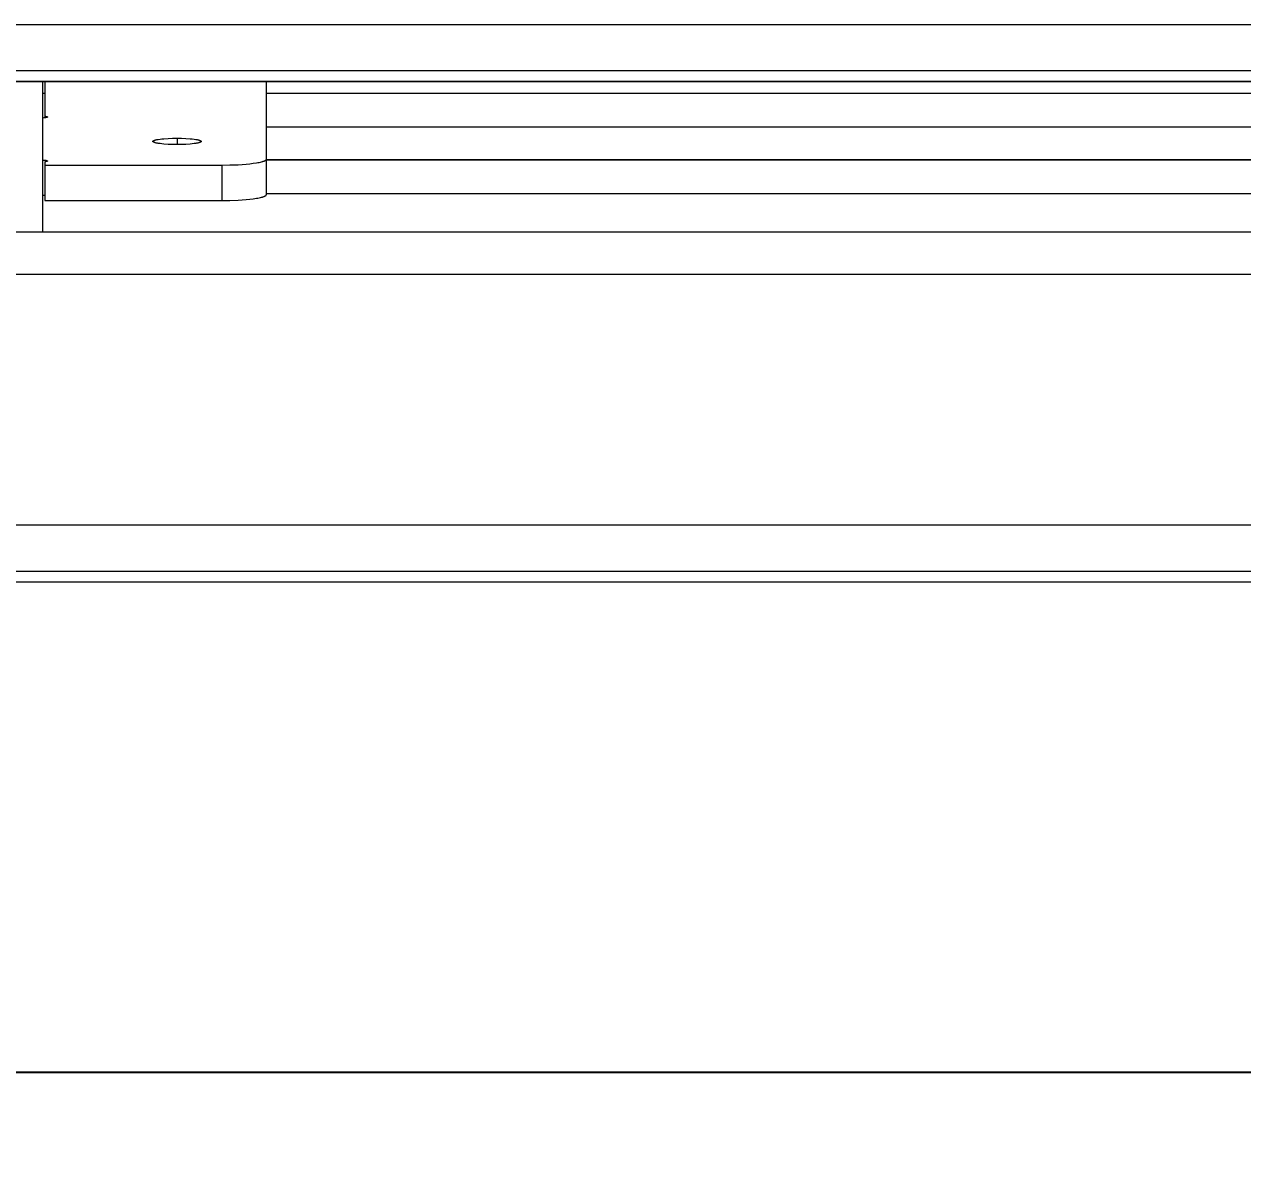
# Model space of a CAD drawing. Header units: millimetres. Extents: x -30 to 4992, y -440 to 3111.
# Drawn here: x 210.9 to 347.2, y 834.1 to 961.3 of the extents above; entities that cross this region are included whole.
import ezdxf

# ---------------------------------------------------------------- set-up
doc = ezdxf.new("R2010")
doc.units = ezdxf.units.MM
doc.layers.add('ZANO_R', color=7, linetype='Continuous', lineweight=0)
doc.layers.add('ZANO_W', color=1, linetype='Continuous', lineweight=0)
doc.styles.add('Arial', font='arial.ttf')
doc.styles.get("Standard").update_dxf_attribs({"font": 'ARIALUNI.TTF'})
doc.dimstyles.new('pl i ang', dxfattribs={"dimtxt": 50, "dimasz": 50, "dimexe": 1.25, "dimexo": 0.625, "dimgap": 10, "dimtad": 1, "dimtoh": 1, "dimtxsty": 'Standard', "dimcen": 2.5, "dimclrd": 1, "dimclre": 1, "dimclrt": 1, "dimadec": 0, "dimazin": 0, "dimtfac": 1, "dimtmove": 0, "dimatfit": 3, "dimfxl": 1, "dimarcsym": 1})

# ---------------------------------------------------------------- blocks, each defined once
blk = doc.blocks.new('*D388')
at = {"layer": 'ZANO_W', "color": 1, "lineweight": -2}
for p, q in [((143.02, 895.1), (143.02, 834.11)), ((1943.02, 895.09), (1943.02, 834.11)), ((183.02, 844.11), (1903.02, 844.11))]:
    blk.add_line(p, q, dxfattribs=at)
at = {"layer": 'ZANO_W', "color": 1}
for points in [[(183.02, 850.77), (183.02, 837.44), (143.02, 844.11)], [(1903.02, 837.44), (1903.02, 850.77), (1943.02, 844.11)]]:
    blk.add_solid(points, dxfattribs=at)
at = {"layer": 'ZANO_W', "color": 1, "insert": (1043.02, 874.53), "char_height": 40, "attachment_point": 5, "style": 'Arial'}
blk.add_mtext('1800', dxfattribs=at)

msp = doc.modelspace()

# ---------------------------------------------------------------- linework, layer by layer
at = {"layer": 'ZANO_R'}
for p, q in [((148.02, 961.25), (1938.02, 961.25)), ((1938.02, 956.05), (148.02, 956.05)), ((148.02, 954.87), (1938.02, 954.87)), ((1938.02, 954.86), (148.02, 954.86)), ((213.02, 938.06), (213.02, 954.87)), ((213.22, 954.87), (213.22, 950.99)), ((238.02, 946.19), (238.02, 954.87)), ((213.02, 953.57), (213.22, 953.57)), ((213.22, 953.53), (213.02, 953.53)), ((238.02, 953.57), (1013.02, 953.57)), ((1013.02, 953.53), (238.02, 953.53)), ((213.12, 950.79), (213.02, 950.78)), ((213.22, 950.81), (213.12, 950.79)), ((213.22, 950.99), (213.28, 950.98)), ((213.22, 950.99), (213.22, 950.81)), ((213.27, 950.81), (213.22, 950.81)), ((213.33, 950.82), (213.27, 950.81)), ((213.28, 950.98), (213.33, 950.98)), ((213.33, 950.98), (213.35, 950.97)), ((213.35, 950.83), (213.33, 950.82)), ((213.35, 950.97), (213.38, 950.97)), ((213.37, 950.83), (213.35, 950.83)), ((213.4, 950.84), (213.37, 950.83)), ((213.38, 950.97), (213.4, 950.96)), ((213.4, 950.96), (213.42, 950.95)), ((213.42, 950.84), (213.4, 950.84)), ((213.42, 950.95), (213.43, 950.95)), ((213.43, 950.85), (213.42, 950.84)), ((213.43, 950.95), (213.44, 950.95)), ((213.44, 950.85), (213.43, 950.85)), ((213.43, 950.85), (213.43, 950.85)), ((213.44, 950.95), (213.45, 950.95)), ((213.45, 950.86), (213.44, 950.85)), ((213.45, 950.95), (213.45, 950.94)), ((213.45, 950.94), (213.46, 950.94)), ((213.46, 950.86), (213.45, 950.86)), ((213.46, 950.94), (213.47, 950.94)), ((213.47, 950.86), (213.46, 950.86)), ((213.47, 950.94), (213.47, 950.94)), ((213.47, 950.94), (213.47, 950.93)), ((213.47, 950.93), (213.48, 950.93)), ((213.48, 950.87), (213.47, 950.86)), ((213.47, 950.86), (213.47, 950.86)), ((213.48, 950.93), (213.48, 950.93)), ((213.48, 950.93), (213.48, 950.93)), ((213.48, 950.93), (213.49, 950.93)), ((213.49, 950.87), (213.48, 950.87)), ((213.48, 950.87), (213.48, 950.87)), ((213.48, 950.87), (213.48, 950.87)), ((213.48, 950.87), (213.48, 950.87)), ((213.49, 950.93), (213.49, 950.93)), ((213.49, 950.93), (213.49, 950.92)), ((213.49, 950.92), (213.49, 950.92)), ((213.49, 950.92), (213.49, 950.92)), ((213.49, 950.92), (213.5, 950.92)), ((213.5, 950.88), (213.49, 950.88)), ((213.49, 950.88), (213.49, 950.88)), ((213.49, 950.88), (213.49, 950.87)), ((213.49, 950.87), (213.49, 950.87)), ((213.49, 950.87), (213.49, 950.87)), ((213.5, 950.92), (213.5, 950.92)), ((213.5, 950.92), (213.5, 950.92)), ((213.5, 950.92), (213.5, 950.92)), ((213.5, 950.92), (213.5, 950.92)), ((213.5, 950.92), (213.5, 950.92)), ((213.5, 950.92), (213.5, 950.92)), ((213.5, 950.92), (213.5, 950.92)), ((213.5, 950.92), (213.5, 950.91)), ((213.5, 950.91), (213.5, 950.91)), ((213.5, 950.91), (213.5, 950.91)), ((213.5, 950.91), (213.5, 950.91)), ((213.5, 950.91), (213.5, 950.91)), ((213.5, 950.91), (213.51, 950.91)), ((213.51, 950.89), (213.5, 950.89)), ((213.5, 950.89), (213.5, 950.89)), ((213.5, 950.89), (213.5, 950.89)), ((213.5, 950.89), (213.5, 950.89)), ((213.5, 950.89), (213.5, 950.88)), ((213.5, 950.88), (213.5, 950.88)), ((213.5, 950.88), (213.5, 950.88)), ((213.5, 950.88), (213.5, 950.88)), ((213.5, 950.88), (213.5, 950.88)), ((213.5, 950.88), (213.5, 950.88)), ((213.5, 950.88), (213.5, 950.88)), ((213.5, 950.88), (213.5, 950.88)), ((213.5, 950.88), (213.5, 950.88)), ((213.51, 950.91), (213.51, 950.91)), ((213.51, 950.91), (213.51, 950.91)), ((213.51, 950.91), (213.51, 950.91)), ((213.51, 950.91), (213.51, 950.91)), ((213.51, 950.91), (213.51, 950.91)), ((213.51, 950.91), (213.51, 950.91)), ((213.51, 950.91), (213.51, 950.9)), ((213.51, 950.9), (213.51, 950.9)), ((213.51, 950.9), (213.51, 950.9)), ((213.51, 950.9), (213.51, 950.9)), ((213.51, 950.9), (213.51, 950.9)), ((213.51, 950.9), (213.51, 950.9)), ((213.51, 950.9), (213.51, 950.9)), ((213.51, 950.9), (213.51, 950.9)), ((213.51, 950.9), (213.51, 950.9)), ((213.51, 950.9), (213.51, 950.9)), ((213.51, 950.9), (213.51, 950.9)), ((213.51, 950.9), (213.51, 950.9)), ((213.51, 950.9), (213.51, 950.89)), ((213.51, 950.89), (213.51, 950.89)), ((213.51, 950.89), (213.51, 950.89)), ((213.51, 950.89), (213.51, 950.89)), ((213.51, 950.89), (213.51, 950.89)), ((213.51, 950.89), (213.51, 950.89)), ((213.51, 950.89), (213.51, 950.89)), ((213.51, 950.89), (213.51, 950.89)), ((213.51, 950.89), (213.51, 950.89)), ((238.02, 949.81), (1013.02, 949.81)), ((225.32, 948.19), (225.32, 948.2)), ((225.32, 948.2), (225.32, 948.2)), ((225.32, 948.2), (225.32, 948.2)), ((225.32, 948.2), (225.33, 948.2)), ((225.32, 948.18), (225.32, 948.19)), ((225.32, 948.19), (225.32, 948.19)), ((225.32, 948.19), (225.32, 948.19)), ((225.32, 948.19), (225.32, 948.19)), ((225.32, 948.19), (225.32, 948.19)), ((225.32, 948.17), (225.32, 948.18)), ((225.32, 948.18), (225.32, 948.18)), ((225.32, 948.18), (225.32, 948.18)), ((225.32, 948.18), (225.32, 948.18)), ((225.32, 948.18), (225.32, 948.18)), ((225.32, 948.16), (225.32, 948.17)), ((225.32, 948.17), (225.32, 948.17)), ((225.32, 948.17), (225.32, 948.17)), ((225.32, 948.17), (225.32, 948.17)), ((225.32, 948.17), (225.32, 948.17)), ((225.32, 948.15), (225.32, 948.16)), ((225.32, 948.16), (225.32, 948.16)), ((225.32, 948.16), (225.32, 948.16)), ((225.32, 948.16), (225.32, 948.16)), ((225.32, 948.16), (225.32, 948.16)), ((225.32, 948.14), (225.32, 948.15)), ((225.32, 948.15), (225.32, 948.15)), ((225.32, 948.15), (225.32, 948.15)), ((225.32, 948.15), (225.32, 948.15)), ((225.32, 948.15), (225.32, 948.15)), ((225.33, 948.14), (225.32, 948.14)), ((225.33, 948.21), (225.34, 948.22)), ((225.33, 948.2), (225.33, 948.21)), ((225.33, 948.21), (225.33, 948.21)), ((225.33, 948.21), (225.33, 948.21)), ((225.33, 948.21), (225.33, 948.21)), ((225.33, 948.21), (225.33, 948.21)), ((225.33, 948.2), (225.33, 948.2)), ((225.33, 948.13), (225.33, 948.14)), ((225.33, 948.14), (225.33, 948.14)), ((225.33, 948.14), (225.33, 948.14)), ((225.33, 948.14), (225.33, 948.14)), ((225.34, 948.13), (225.33, 948.13)), ((225.33, 948.13), (225.33, 948.13)), ((225.33, 948.13), (225.33, 948.13)), ((225.34, 948.22), (225.35, 948.23)), ((225.34, 948.22), (225.34, 948.22)), ((225.34, 948.22), (225.34, 948.22)), ((225.34, 948.22), (225.34, 948.22)), ((225.34, 948.12), (225.34, 948.13)), ((225.34, 948.13), (225.34, 948.13)), ((225.35, 948.12), (225.34, 948.12)), ((225.34, 948.12), (225.34, 948.12)), ((225.35, 948.23), (225.35, 948.23)), ((225.35, 948.23), (225.35, 948.23)), ((225.35, 948.23), (225.35, 948.23)), ((225.35, 948.23), (225.36, 948.23)), ((225.35, 948.11), (225.35, 948.12)), ((225.35, 948.12), (225.35, 948.12)), ((225.35, 948.12), (225.35, 948.12)), ((225.36, 948.11), (225.35, 948.11)), ((225.36, 948.23), (225.36, 948.24)), ((225.36, 948.24), (225.37, 948.24)), ((225.37, 948.1), (225.36, 948.11)), ((225.36, 948.11), (225.36, 948.11)), ((225.37, 948.24), (225.37, 948.25)), ((225.37, 948.25), (225.38, 948.25)), ((225.38, 948.09), (225.37, 948.1)), ((225.37, 948.1), (225.37, 948.1)), ((225.38, 948.25), (225.39, 948.25)), ((225.39, 948.09), (225.38, 948.09)), ((225.39, 948.25), (225.39, 948.26)), ((225.39, 948.26), (225.4, 948.26)), ((225.4, 948.08), (225.39, 948.09)), ((225.39, 948.09), (225.39, 948.09)), ((225.4, 948.26), (225.41, 948.27)), ((225.41, 948.08), (225.4, 948.08)), ((225.41, 948.27), (225.42, 948.27)), ((225.42, 948.07), (225.41, 948.08)), ((225.42, 948.27), (225.44, 948.28)), ((225.44, 948.07), (225.42, 948.07)), ((225.44, 948.28), (225.46, 948.29)), ((225.46, 948.06), (225.44, 948.07)), ((225.46, 948.29), (225.48, 948.3)), ((225.48, 948.05), (225.46, 948.06)), ((225.48, 948.3), (225.51, 948.3)), ((225.51, 948.04), (225.48, 948.05)), ((225.51, 948.3), (225.53, 948.31)), ((225.53, 948.03), (225.51, 948.04)), ((225.53, 948.31), (225.56, 948.32)), ((225.56, 948.02), (225.53, 948.03)), ((225.56, 948.32), (225.62, 948.34)), ((225.62, 948.01), (225.56, 948.02)), ((225.62, 948.34), (225.68, 948.35)), ((225.68, 947.99), (225.62, 948.01)), ((225.68, 948.35), (225.76, 948.37)), ((225.76, 947.98), (225.68, 947.99)), ((225.76, 948.37), (225.83, 948.38)), ((225.83, 947.96), (225.76, 947.98)), ((225.83, 948.38), (225.92, 948.4)), ((225.92, 947.95), (225.83, 947.96)), ((225.92, 948.4), (226.11, 948.43)), ((226.11, 947.92), (225.92, 947.95)), ((226.11, 948.43), (226.31, 948.45)), ((226.31, 947.89), (226.11, 947.92)), ((226.31, 948.45), (226.54, 948.47)), ((226.54, 947.87), (226.31, 947.89)), ((226.54, 948.47), (227.02, 948.51)), ((227.02, 947.84), (226.54, 947.87)), ((227.02, 948.51), (227.52, 948.53)), ((227.52, 947.82), (227.02, 947.84)), ((227.52, 948.53), (228.02, 948.53)), ((228.02, 947.81), (227.52, 947.82)), ((228.02, 948.53), (228.02, 947.81)), ((228.02, 948.53), (228.51, 948.53)), ((228.51, 947.82), (228.02, 947.81)), ((228.51, 948.53), (229.01, 948.51)), ((229.01, 947.84), (228.51, 947.82)), ((229.01, 948.51), (229.49, 948.47)), ((229.49, 947.87), (229.01, 947.84)), ((229.49, 948.47), (229.72, 948.45)), ((229.72, 947.89), (229.49, 947.87)), ((229.72, 948.45), (229.93, 948.43)), ((229.93, 947.92), (229.72, 947.89)), ((229.93, 948.43), (230.11, 948.4)), ((230.11, 947.95), (229.93, 947.92)), ((230.11, 948.4), (230.2, 948.38)), ((230.2, 947.96), (230.11, 947.95)), ((230.2, 948.38), (230.28, 948.37)), ((230.28, 947.98), (230.2, 947.96)), ((230.28, 948.37), (230.35, 948.35)), ((230.35, 947.99), (230.28, 947.98)), ((230.35, 948.35), (230.41, 948.34)), ((230.41, 948.01), (230.35, 947.99)), ((230.41, 948.34), (230.47, 948.32)), ((230.47, 948.02), (230.41, 948.01)), ((230.47, 948.32), (230.5, 948.31)), ((230.5, 948.03), (230.47, 948.02)), ((230.5, 948.31), (230.53, 948.3)), ((230.53, 948.04), (230.5, 948.03)), ((230.53, 948.3), (230.55, 948.3)), ((230.55, 948.05), (230.53, 948.04)), ((230.55, 948.3), (230.57, 948.29)), ((230.57, 948.06), (230.55, 948.05)), ((230.57, 948.29), (230.59, 948.28)), ((230.59, 948.07), (230.57, 948.06)), ((230.59, 948.28), (230.61, 948.27)), ((230.61, 948.07), (230.59, 948.07)), ((230.61, 948.27), (230.62, 948.27)), ((230.62, 948.08), (230.61, 948.07)), ((230.62, 948.27), (230.63, 948.26)), ((230.63, 948.08), (230.62, 948.08)), ((230.63, 948.26), (230.64, 948.26)), ((230.64, 948.09), (230.63, 948.08)), ((230.64, 948.26), (230.64, 948.25)), ((230.64, 948.25), (230.65, 948.25)), ((230.65, 948.09), (230.64, 948.09)), ((230.64, 948.09), (230.64, 948.09)), ((230.65, 948.25), (230.66, 948.25)), ((230.66, 948.1), (230.65, 948.09)), ((230.66, 948.25), (230.66, 948.24)), ((230.66, 948.24), (230.67, 948.24)), ((230.67, 948.11), (230.66, 948.1)), ((230.66, 948.1), (230.66, 948.1)), ((230.67, 948.24), (230.68, 948.23)), ((230.68, 948.11), (230.67, 948.11)), ((230.68, 948.23), (230.68, 948.23)), ((230.68, 948.23), (230.68, 948.23)), ((230.68, 948.23), (230.68, 948.23)), ((230.68, 948.23), (230.69, 948.23)), ((230.69, 948.12), (230.68, 948.12)), ((230.68, 948.12), (230.68, 948.12)), ((230.68, 948.12), (230.68, 948.11)), ((230.68, 948.11), (230.68, 948.11)), ((230.69, 948.23), (230.69, 948.22)), ((230.69, 948.22), (230.69, 948.22)), ((230.69, 948.22), (230.69, 948.22)), ((230.69, 948.22), (230.69, 948.22)), ((230.69, 948.22), (230.7, 948.21)), ((230.7, 948.13), (230.69, 948.13)), ((230.69, 948.13), (230.69, 948.13)), ((230.69, 948.13), (230.69, 948.12)), ((230.69, 948.12), (230.69, 948.12)), ((230.69, 948.12), (230.69, 948.12)), ((230.7, 948.21), (230.7, 948.21)), ((230.7, 948.21), (230.7, 948.21)), ((230.7, 948.21), (230.7, 948.21)), ((230.7, 948.21), (230.7, 948.21)), ((230.7, 948.21), (230.7, 948.2)), ((230.7, 948.2), (230.71, 948.2)), ((230.71, 948.14), (230.7, 948.14)), ((230.7, 948.14), (230.7, 948.14)), ((230.7, 948.14), (230.7, 948.14)), ((230.7, 948.14), (230.7, 948.13)), ((230.7, 948.13), (230.7, 948.13)), ((230.7, 948.13), (230.7, 948.13)), ((230.71, 948.2), (230.71, 948.2)), ((230.71, 948.2), (230.71, 948.2)), ((230.71, 948.2), (230.71, 948.2)), ((230.71, 948.2), (230.71, 948.19)), ((230.71, 948.19), (230.71, 948.19)), ((230.71, 948.19), (230.71, 948.19)), ((230.71, 948.19), (230.71, 948.19)), ((230.71, 948.19), (230.71, 948.19)), ((230.71, 948.19), (230.71, 948.18)), ((230.71, 948.18), (230.71, 948.18)), ((230.71, 948.18), (230.72, 948.18)), ((230.72, 948.16), (230.71, 948.16)), ((230.71, 948.16), (230.71, 948.16)), ((230.71, 948.16), (230.71, 948.16)), ((230.71, 948.16), (230.71, 948.16)), ((230.71, 948.16), (230.71, 948.15)), ((230.71, 948.15), (230.71, 948.15)), ((230.71, 948.15), (230.71, 948.15)), ((230.71, 948.15), (230.71, 948.15)), ((230.71, 948.15), (230.71, 948.15)), ((230.71, 948.15), (230.71, 948.14)), ((230.71, 948.14), (230.71, 948.14)), ((230.72, 948.18), (230.72, 948.18)), ((230.72, 948.18), (230.72, 948.18)), ((230.72, 948.18), (230.72, 948.17)), ((230.72, 948.17), (230.72, 948.17)), ((230.72, 948.17), (230.72, 948.17)), ((230.72, 948.17), (230.72, 948.17)), ((230.72, 948.17), (230.72, 948.17)), ((230.72, 948.17), (230.72, 948.16)), ((213.02, 946.09), (213.15, 946.08)), ((213.15, 946.08), (213.21, 946.07)), ((213.21, 946.07), (213.27, 946.06)), ((213.26, 945.89), (213.22, 945.88)), ((213.22, 945.88), (213.22, 945.53)), ((213.31, 945.9), (213.26, 945.89)), ((213.27, 946.06), (213.32, 946.06)), ((213.35, 945.91), (213.31, 945.9)), ((213.32, 946.06), (213.36, 946.05)), ((213.37, 945.91), (213.35, 945.91)), ((213.36, 946.05), (213.38, 946.04)), ((213.39, 945.91), (213.37, 945.91)), ((213.38, 946.04), (213.4, 946.04)), ((213.4, 945.92), (213.39, 945.91)), ((213.4, 946.04), (213.42, 946.03)), ((213.42, 945.92), (213.4, 945.92)), ((213.42, 946.03), (213.43, 946.03)), ((213.44, 945.93), (213.42, 945.92)), ((213.43, 946.03), (213.45, 946.02)), ((213.45, 945.93), (213.44, 945.93)), ((213.45, 946.02), (213.45, 946.02)), ((213.45, 946.02), (213.46, 946.02)), ((213.46, 945.93), (213.45, 945.93)), ((213.46, 946.02), (213.46, 946.02)), ((213.46, 946.02), (213.47, 946.01)), ((213.47, 945.94), (213.46, 945.94)), ((213.46, 945.94), (213.46, 945.93)), ((213.47, 946.01), (213.47, 946.01)), ((213.47, 946.01), (213.48, 946.01)), ((213.48, 945.94), (213.47, 945.94)), ((213.47, 945.94), (213.47, 945.94)), ((213.48, 946.01), (213.48, 946.01)), ((213.48, 946.01), (213.48, 946.01)), ((213.48, 946.01), (213.49, 946.01)), ((213.49, 945.95), (213.48, 945.95)), ((213.48, 945.95), (213.48, 945.95)), ((213.48, 945.95), (213.48, 945.94)), ((213.49, 946.01), (213.49, 946)), ((213.49, 946), (213.49, 946)), ((213.49, 946), (213.49, 946)), ((213.49, 946), (213.49, 946)), ((213.49, 946), (213.49, 946)), ((213.49, 946), (213.5, 946)), ((213.5, 945.96), (213.49, 945.95)), ((213.49, 945.95), (213.49, 945.95)), ((213.49, 945.95), (213.49, 945.95)), ((213.49, 945.95), (213.49, 945.95)), ((213.49, 945.95), (213.49, 945.95)), ((213.49, 945.95), (213.49, 945.95)), ((213.5, 946), (213.5, 946)), ((213.5, 946), (213.5, 946)), ((213.5, 946), (213.5, 945.99)), ((213.5, 945.99), (213.5, 945.99)), ((213.5, 945.99), (213.5, 945.99)), ((213.5, 945.99), (213.5, 945.99)), ((213.5, 945.99), (213.5, 945.99)), ((213.5, 945.99), (213.5, 945.99)), ((213.5, 945.99), (213.5, 945.99)), ((213.5, 945.99), (213.5, 945.99)), ((213.5, 945.99), (213.5, 945.99)), ((213.5, 945.99), (213.5, 945.99)), ((213.5, 945.99), (213.51, 945.99)), ((213.51, 945.97), (213.5, 945.97)), ((213.5, 945.97), (213.5, 945.96)), ((213.5, 945.96), (213.5, 945.96)), ((213.5, 945.96), (213.5, 945.96)), ((213.5, 945.96), (213.5, 945.96)), ((213.5, 945.96), (213.5, 945.96)), ((213.5, 945.96), (213.5, 945.96)), ((213.5, 945.96), (213.5, 945.96)), ((213.5, 945.96), (213.5, 945.96)), ((213.5, 945.96), (213.5, 945.96)), ((213.5, 945.96), (213.5, 945.96)), ((213.5, 945.96), (213.5, 945.96)), ((213.5, 945.96), (213.5, 945.96)), ((213.5, 945.96), (213.5, 945.96)), ((213.51, 945.99), (213.51, 945.99)), ((213.51, 945.99), (213.51, 945.99)), ((213.51, 945.99), (213.51, 945.99)), ((213.51, 945.99), (213.51, 945.99)), ((213.51, 945.99), (213.51, 945.99)), ((213.51, 945.99), (213.51, 945.98)), ((213.51, 945.98), (213.51, 945.98)), ((213.51, 945.98), (213.51, 945.98)), ((213.51, 945.98), (213.51, 945.98)), ((213.51, 945.98), (213.51, 945.98)), ((213.51, 945.98), (213.51, 945.98)), ((213.51, 945.98), (213.51, 945.98)), ((213.51, 945.98), (213.51, 945.98)), ((213.51, 945.98), (213.51, 945.98)), ((213.51, 945.98), (213.51, 945.98)), ((213.51, 945.98), (213.51, 945.98)), ((213.51, 945.98), (213.51, 945.98)), ((213.51, 945.98), (213.51, 945.98)), ((213.51, 945.98), (213.51, 945.98)), ((213.51, 945.98), (213.51, 945.98)), ((213.51, 945.98), (213.51, 945.98)), ((213.51, 945.98), (213.51, 945.97)), ((213.51, 945.97), (213.51, 945.97)), ((213.51, 945.97), (213.51, 945.97)), ((213.51, 945.97), (213.51, 945.97)), ((213.51, 945.97), (213.51, 945.97)), ((213.51, 945.97), (213.51, 945.97)), ((213.51, 945.97), (213.51, 945.97)), ((213.51, 945.97), (213.51, 945.97)), ((213.51, 945.97), (213.51, 945.97)), ((213.51, 945.97), (213.51, 945.97)), ((213.51, 945.97), (213.51, 945.97)), ((213.51, 945.97), (213.51, 945.97)), ((213.51, 945.97), (213.51, 945.97)), ((213.51, 945.97), (213.51, 945.97)), ((213.51, 945.97), (213.51, 945.97)), ((237.2, 945.83), (237.34, 945.86)), ((237.34, 945.86), (237.46, 945.89)), ((237.46, 945.89), (237.57, 945.92)), ((237.57, 945.92), (237.62, 945.93)), ((237.62, 945.93), (237.66, 945.95)), ((237.66, 945.95), (237.71, 945.96)), ((237.71, 945.96), (237.75, 945.98)), ((237.75, 945.98), (237.79, 945.99)), ((237.79, 945.99), (237.82, 946.01)), ((237.82, 946.01), (237.84, 946.02)), ((237.84, 946.02), (237.85, 946.02)), ((237.85, 946.02), (237.87, 946.03)), ((237.87, 946.03), (237.88, 946.04)), ((237.88, 946.04), (237.9, 946.05)), ((237.9, 946.05), (237.91, 946.05)), ((237.91, 946.05), (237.92, 946.06)), ((237.92, 946.06), (237.93, 946.07)), ((237.93, 946.07), (237.94, 946.08)), ((237.94, 946.08), (237.95, 946.08)), ((237.95, 946.08), (237.95, 946.09)), ((237.95, 946.09), (237.96, 946.09)), ((237.96, 946.09), (237.97, 946.1)), ((237.96, 946.09), (237.96, 946.09)), ((237.97, 946.1), (237.98, 946.11)), ((237.97, 946.1), (237.97, 946.1)), ((237.97, 946.1), (237.97, 946.1)), ((237.98, 946.11), (237.98, 946.12)), ((237.98, 946.12), (237.99, 946.12)), ((237.98, 946.11), (237.98, 946.11)), ((237.99, 946.12), (237.99, 946.13)), ((237.99, 946.13), (238, 946.13)), ((237.99, 946.12), (237.99, 946.12)), ((238, 946.14), (238, 946.15)), ((238, 946.15), (238.01, 946.15)), ((238, 946.13), (238, 946.14)), ((238, 946.14), (238, 946.14)), ((238, 946.13), (238, 946.13)), ((238.01, 946.17), (238.01, 946.18)), ((238.01, 946.18), (238.02, 946.18)), ((238.01, 946.16), (238.01, 946.17)), ((238.01, 946.17), (238.01, 946.17)), ((238.01, 946.17), (238.01, 946.17)), ((238.01, 946.15), (238.01, 946.16)), ((238.01, 946.16), (238.01, 946.16)), ((238.01, 946.15), (238.01, 946.15)), ((238.02, 946.18), (238.02, 946.19)), ((238.02, 946.19), (238.02, 946.19)), ((238.02, 946.18), (238.02, 946.18)), ((238.02, 942.23), (238.02, 946.18)), ((238.02, 946.13), (1013.02, 946.13)), ((1013.02, 946.08), (238.02, 946.08)), ((213.22, 945.53), (233.02, 945.53)), ((213.22, 945.53), (213.22, 941.56)), ((233.02, 945.53), (233.93, 945.54)), ((233.02, 945.53), (233.02, 941.56)), ((233.93, 945.54), (234.86, 945.57)), ((234.86, 945.57), (235.75, 945.63)), ((235.75, 945.63), (236.17, 945.67)), ((236.17, 945.67), (236.55, 945.72)), ((236.55, 945.72), (236.9, 945.77)), ((236.9, 945.77), (237.05, 945.8)), ((237.05, 945.8), (237.2, 945.83)), ((213.12, 942.12), (213.02, 942.13)), ((213.22, 942.11), (213.12, 942.12)), ((236.17, 941.71), (236.55, 941.76)), ((236.55, 941.76), (236.9, 941.81)), ((236.9, 941.81), (237.05, 941.83)), ((237.05, 941.83), (237.2, 941.86)), ((237.2, 941.86), (237.34, 941.89)), ((237.34, 941.89), (237.46, 941.92)), ((237.46, 941.92), (237.57, 941.95)), ((237.57, 941.95), (237.62, 941.97)), ((237.62, 941.97), (237.66, 941.98)), ((237.66, 941.98), (237.71, 942)), ((237.71, 942), (237.75, 942.01)), ((237.75, 942.01), (237.79, 942.03)), ((237.79, 942.03), (237.82, 942.04)), ((237.82, 942.04), (237.84, 942.05)), ((237.84, 942.05), (237.85, 942.06)), ((237.85, 942.06), (237.87, 942.07)), ((237.87, 942.07), (237.88, 942.07)), ((237.88, 942.07), (237.9, 942.08)), ((237.9, 942.08), (237.91, 942.09)), ((237.91, 942.09), (237.92, 942.1)), ((237.92, 942.1), (237.93, 942.11)), ((237.93, 942.11), (237.94, 942.11)), ((237.94, 942.11), (237.95, 942.12)), ((237.95, 942.12), (237.95, 942.12)), ((237.95, 942.12), (237.96, 942.12)), ((237.96, 942.12), (237.96, 942.13)), ((237.96, 942.13), (237.97, 942.13)), ((237.97, 942.13), (237.97, 942.14)), ((237.97, 942.14), (237.97, 942.14)), ((237.97, 942.14), (237.98, 942.14)), ((237.98, 942.15), (237.99, 942.16)), ((237.98, 942.14), (237.98, 942.15)), ((237.98, 942.15), (237.98, 942.15)), ((237.99, 942.16), (238, 942.17)), ((237.99, 942.16), (237.99, 942.16)), ((237.99, 942.16), (237.99, 942.16)), ((238, 942.18), (238.01, 942.19)), ((238, 942.17), (238, 942.18)), ((238, 942.18), (238, 942.18)), ((238, 942.17), (238, 942.17)), ((238, 942.17), (238, 942.17)), ((238.01, 942.21), (238.02, 942.22)), ((238.01, 942.2), (238.01, 942.21)), ((238.01, 942.21), (238.01, 942.21)), ((238.01, 942.19), (238.01, 942.2)), ((238.01, 942.2), (238.01, 942.2)), ((238.01, 942.2), (238.01, 942.2)), ((238.01, 942.19), (238.01, 942.19)), ((238.01, 942.19), (238.01, 942.19)), ((238.02, 942.36), (1013.02, 942.36)), ((238.02, 942.22), (238.02, 942.23)), ((238.02, 942.22), (238.02, 942.22)), ((238.02, 942.22), (238.02, 942.22)), ((213.22, 941.56), (233.02, 941.56)), ((233.02, 941.56), (233.93, 941.57)), ((233.93, 941.57), (234.86, 941.61)), ((234.86, 941.61), (235.75, 941.67)), ((235.75, 941.67), (236.17, 941.71)), ((148.02, 938.07), (1938.02, 938.07)), ((148.02, 938.06), (1938.02, 938.06)), ((1938.02, 933.28), (148.02, 933.28)), ((148.02, 905.3), (1938.02, 905.3)), ((1938.02, 900.1), (148.02, 900.1)), ((148.02, 898.92), (1938.02, 898.92)), ((1938.02, 898.91), (148.02, 898.91))]:
    msp.add_line(p, q, dxfattribs=at)

# ---------------------------------------------------------------- dimensions: what is measured, and where the dimension line sits
at = {"layer": 'ZANO_W'}
dim = msp.add_linear_dim(base=(1943.02, 844.11), p1=(143.02, 905.1), p2=(1943.02, 905.09), dimstyle='pl i ang', override={"dimtxt": 40, "dimasz": 40, "dimexe": 10, "dimexo": 10, "dimtoh": 0, "dimdec": 0, "dimtxsty": 'Arial', "dimtdec": 0, "dimtmove": 1}, dxfattribs=at)
dim.commit()
dim.dimension.update_dxf_attribs({"geometry": '*D388', "text_midpoint": (1043.02, 874.53)})

doc.saveas('drawing.dxf')
